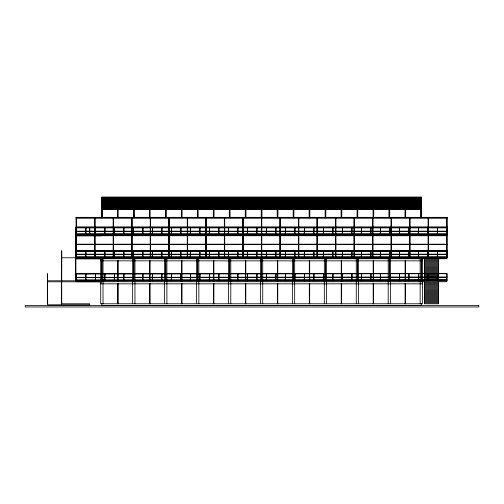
<?xml version="1.0" encoding="UTF-8"?>
<svg xmlns="http://www.w3.org/2000/svg" width="504" height="504" viewBox="0 0 504 504"><rect width="100%" height="100%" fill="white"/><g stroke="black" fill="none" stroke-linecap="round" stroke-linejoin="round"><path stroke-width="0.76" d="M101.865 197.599L421.3 197.599M133.73 217.319L133.73 198.343L133.888 217.319M197.618 217.319L197.618 198.343L197.77 217.319M229.566 217.319L229.566 198.343L229.717 217.319M293.448 217.319L293.448 198.343L293.605 217.319M325.395 217.319L325.395 198.343L325.546 217.319M389.283 217.319L389.283 198.343L389.435 217.319M421.224 198.343L421.376 217.23M101.865 198.633L421.3 198.633M421.3 198.752L101.865 198.752L101.865 197.026L421.3 197.026L421.224 217.23M101.865 199.08L421.3 199.08M101.865 199.521L421.3 199.521M101.865 199.949L421.3 199.949M101.865 200.371L421.3 200.371M101.865 200.781L421.3 200.781M101.865 201.184L421.3 201.184M101.865 201.575L421.3 201.575M101.865 201.959L421.3 201.959M101.865 202.331L421.3 202.331M101.865 202.69L421.3 202.69M101.865 203.043L421.3 203.043M101.865 203.389L421.3 203.389M101.865 203.723L421.3 203.723M101.865 204.051L421.3 204.051M101.865 204.366L421.3 204.366M101.865 204.668L421.3 204.668M101.865 204.964L421.3 204.964M101.865 205.248L421.3 205.248M101.865 205.525L421.3 205.525M101.865 205.796L421.3 205.796M101.865 206.048L421.3 206.048M101.865 206.3L421.3 206.3M101.865 206.539L421.3 206.539M101.865 206.766L421.3 206.766M101.865 206.987L421.3 206.987M101.865 207.194L421.3 207.194M101.865 207.396L421.3 207.396M101.865 207.585L421.3 207.585M101.865 207.768L421.3 207.768M101.865 207.938L421.3 207.938M101.865 208.095L421.3 208.095M101.865 208.253L421.3 208.253M101.865 208.391L421.3 208.391M101.865 208.524L421.3 208.524M101.865 208.65L421.3 208.65M101.865 208.763L421.3 208.763M101.865 208.864L421.3 208.864M101.865 208.933L421.3 208.958M101.865 209.047L421.3 209.021M101.865 209.122L421.3 209.166M101.865 209.28L421.3 209.229M101.865 209.381L421.3 209.349M76.117 217.533L447.048 217.533M76.312 217.69L446.859 217.69M76.117 217.728L76.501 217.728M446.664 217.728L447.048 217.728M76.312 218.175L446.859 218.175M76.117 226.926L76.501 226.926M446.664 226.926L447.048 226.926M76.312 226.958L446.859 226.958M76.117 227.31L447.048 227.31M76.312 227.657L446.859 227.657M76.419 227.758L76.198 234.782M446.966 227.758L446.746 234.782M76.312 227.852L446.859 227.852M76.312 231.172L446.859 231.172M76.312 231.368L446.859 231.368M76.312 233.919L446.859 233.919M76.312 234.114L446.859 234.114M76.117 234.593L76.501 234.593M446.664 234.593L447.048 234.593M76.312 234.625L446.859 234.625M75.562 234.782L446.966 234.782M76.117 234.977L447.048 234.977M76.312 235.74L446.859 235.74M75.669 235.803L101.865 235.803L101.865 234.782M76.117 244.175L447.048 244.175M76.117 244.56L447.048 244.56M76.312 250.658L446.859 250.658M76.419 250.753L76.198 257.783M446.966 250.753L446.746 257.783M76.117 250.885L447.048 250.885M76.312 250.916L446.859 250.916M76.117 251.263L447.048 251.263M76.312 254.173L446.859 254.173M76.312 254.363L446.859 254.363M76.312 256.92L446.859 256.92M76.312 257.109L446.859 257.109M76.117 257.588L76.501 257.588M446.664 257.588L447.048 257.588M76.312 257.62L446.859 257.62M61.507 257.783L75.783 257.783M76.117 257.783L447.048 257.783M75.669 258.804L101.436 258.804M424.494 259.699L438.549 259.699M424.494 260.656L438.549 260.656M100.712 260.851L422.453 260.851M424.494 261.614L438.549 261.614M424.494 262.571L438.549 262.571M424.494 263.535L438.549 263.535M424.494 264.493L438.549 264.493M424.494 265.451L438.549 265.451M424.494 266.408L438.549 266.408M424.494 267.366L438.549 267.366M424.494 268.323L438.549 268.323M424.494 269.281L438.549 269.281M424.494 270.238L438.549 270.238M424.494 271.196L438.549 271.196M424.494 272.16L438.549 272.16M424.494 273.118L438.549 273.118M424.494 274.075L438.549 274.075M424.494 275.033L438.549 275.033M424.494 275.99L438.549 275.99M424.494 276.948L438.549 276.948M424.494 277.906L438.549 277.906M424.494 278.863L438.549 278.863M424.494 279.821L438.549 279.821M75.764 280.111L75.575 227.663L75.669 281.037M47.452 280.785L446.966 280.785L446.966 273.754L446.746 280.785M76.312 281.742L446.859 281.742L446.859 280.785M47.559 281.805L101.865 281.805L101.865 280.785M424.494 282.7L438.549 282.7M424.494 283.658L438.549 283.658M100.712 283.846L422.453 283.846M424.494 284.615L438.549 284.615M424.494 285.573L438.549 285.573M424.494 286.53L438.549 286.53M424.494 287.488L438.549 287.488M424.494 288.446L438.549 288.446M424.494 289.409L438.549 289.409M424.494 290.367L438.549 290.367M424.494 291.325L438.549 291.325M424.494 292.282L438.549 292.282M424.494 293.24L438.549 293.24M424.494 294.197L438.549 294.197M424.494 295.155L438.549 295.155M424.494 296.113L438.549 296.113M424.494 297.07L438.549 297.07M424.494 298.034L438.549 298.034M424.494 298.992L438.549 298.992M424.494 299.949L438.549 299.949M424.494 300.907L438.549 300.907M424.494 301.864L438.549 301.864M424.494 302.822L438.549 302.822M47.672 303.78L47.464 273.659L47.672 281.371M446.859 217.375L446.859 258.741L76.312 258.741L76.312 217.375M446.664 217.344L446.664 257.972M438.549 258.741L438.549 280.785M438.549 281.742L438.549 303.78L424.494 303.78L424.494 281.742M437.466 234.782L437.466 227.758L437.245 234.782M437.466 257.783L437.466 250.753L437.245 257.783M437.466 280.785L437.466 273.754L437.245 280.785M428.52 217.533L428.52 257.783M428.331 217.375L428.331 257.941M428.135 217.533L428.135 257.783M427.965 234.782L427.965 227.758L427.745 234.782M427.965 257.783L427.965 250.753L427.745 257.783M427.965 280.785L427.965 273.754L427.745 280.785M424.494 258.741L424.494 280.785M422.453 258.306L422.453 303.78L100.712 303.78L100.712 258.306M422.257 258.451L422.257 260.467M422.257 281.452L422.257 283.462M421.653 217.747L421.653 198.173L420.947 198.173L420.947 217.747M421.508 198.173L421.508 217.646M421.376 257.998L421.376 280.804M421.224 257.998L421.224 280.804M421.3 303.78L421.3 305.38L101.865 305.38L101.865 303.78M421.092 198.173L421.092 217.646M420.153 258.306L420.153 303.78M418.465 234.782L418.465 227.758L418.238 234.782M418.465 257.783L418.465 250.753L418.238 257.783M418.465 280.785L418.465 273.754L418.238 280.785M409.991 217.533L409.991 257.783M409.802 217.375L409.802 257.941M409.607 217.533L409.607 257.783M408.964 234.782L408.964 227.758L408.738 234.782M408.964 257.783L408.964 250.753L408.738 257.783M408.964 280.785L408.964 273.754L408.738 280.785M405.682 217.747L405.682 198.173L404.977 198.173L404.977 217.747M405.518 260.656L405.518 281.043M405.518 283.393L405.518 303.78M405.329 260.656L405.329 281.043M405.329 283.393L405.329 303.78M405.14 260.656L405.14 281.043M405.14 283.393L405.14 303.78M399.464 234.782L399.464 227.758L399.237 234.782M399.464 257.783L399.464 250.753L399.237 257.783M399.464 280.785L399.464 273.754L399.237 280.785M391.463 217.533L391.463 257.783M391.274 217.375L391.274 257.941M391.085 217.533L391.085 257.783M390.506 258.306L390.506 303.78M389.964 234.782L389.964 227.758L389.737 234.782M389.964 257.783L389.964 250.753L389.737 257.783M389.964 280.785L389.964 273.754L389.737 280.785M389.712 217.747L389.712 198.173L389.006 198.173L389.006 217.747M389.435 257.998L389.435 280.804M389.283 257.998L389.283 280.804M388.206 258.306L388.206 303.78M380.457 234.782L380.457 227.758L380.236 234.782M380.457 257.783L380.457 250.753L380.236 257.783M380.457 280.785L380.457 273.754L380.236 280.785M373.735 217.747L373.735 198.173L373.036 198.173L373.036 217.747M373.577 260.656L373.577 281.043M373.577 283.393L373.577 303.78M373.388 260.656L373.388 281.043M373.388 283.393L373.388 303.78M373.193 260.656L373.193 281.043M373.193 283.393L373.193 303.78M372.941 217.533L372.941 257.783M372.746 217.375L372.746 257.941M372.557 217.533L372.557 257.783M370.957 234.782L370.957 227.758L370.736 234.782M370.957 257.783L370.957 250.753L370.736 257.783M370.957 280.785L370.957 273.754L370.736 280.785M361.456 234.782L361.456 227.758L361.236 234.782M361.456 257.783L361.456 250.753L361.236 257.783M361.456 280.785L361.456 273.754L361.236 280.785M358.565 258.306L358.565 303.78M357.764 217.747L357.764 198.173L357.065 198.173L357.065 217.747M357.494 217.23L357.494 198.343L357.336 217.23M357.494 257.998L357.494 280.804M357.336 257.998L357.336 280.804M356.265 258.306L356.265 303.78M354.413 217.533L354.413 257.783M354.218 217.375L354.218 257.941M354.029 217.533L354.029 257.783M351.956 234.782L351.956 227.758L351.735 234.782M351.956 257.783L351.956 250.753L351.735 257.783M351.956 280.785L351.956 273.754L351.735 280.785M342.455 234.782L342.455 227.758L342.229 234.782M342.455 257.783L342.455 250.753L342.229 257.783M342.455 280.785L342.455 273.754L342.229 280.785M341.794 217.747L341.794 198.173L341.088 198.173L341.088 217.747M341.636 260.656L341.636 281.043M341.636 283.393L341.636 303.78M341.441 260.656L341.441 281.043M341.441 283.393L341.441 303.78M341.252 260.656L341.252 281.043M341.252 283.393L341.252 303.78M335.885 217.533L335.885 257.783M335.696 217.375L335.696 257.941M335.5 217.533L335.5 257.783M332.955 234.782L332.955 227.758L332.728 234.782M332.955 257.783L332.955 250.753L332.728 257.783M332.955 280.785L332.955 273.754L332.728 280.785M326.624 258.306L326.624 303.78M325.823 217.747L325.823 198.173L325.118 198.173L325.118 217.747M325.546 257.998L325.546 280.804M325.395 257.998L325.395 280.804M324.318 258.306L324.318 303.78M323.455 234.782L323.455 227.758L323.228 234.782M323.455 257.783L323.455 250.753L323.228 257.783M323.455 280.785L323.455 273.754L323.228 280.785M317.356 217.533L317.356 257.783M317.167 217.375L317.167 257.941M316.972 217.533L316.972 257.783M313.954 234.782L313.954 227.758L313.727 234.782M313.954 257.783L313.954 250.753L313.727 257.783M313.954 280.785L313.954 273.754L313.727 280.785M309.853 217.747L309.853 198.173L309.147 198.173L309.147 217.747M309.689 260.656L309.689 281.043M309.689 283.393L309.689 303.78M309.5 260.656L309.5 281.043M309.5 283.393L309.5 303.78M309.305 260.656L309.305 281.043M309.305 283.393L309.305 303.78M304.447 234.782L304.447 227.758L304.227 234.782M304.447 257.783L304.447 250.753L304.227 257.783M304.447 280.785L304.447 273.754L304.227 280.785M298.828 217.533L298.828 257.783M298.639 217.375L298.639 257.941M298.444 217.533L298.444 257.783M294.947 234.782L294.947 227.758L294.727 234.782M294.947 257.783L294.947 250.753L294.727 257.783M294.947 280.785L294.947 273.754L294.727 280.785M294.676 258.306L294.676 303.78M293.876 217.747L293.876 198.173L293.177 198.173L293.177 217.747M293.605 257.998L293.605 280.804M293.448 257.998L293.448 280.804M292.377 258.306L292.377 303.78M285.447 234.782L285.447 227.758L285.226 234.782M285.447 257.783L285.447 250.753L285.226 257.783M285.447 280.785L285.447 273.754L285.226 280.785M280.3 217.533L280.3 257.783M280.111 217.375L280.111 257.941M279.922 217.533L279.922 257.783M277.906 217.747L277.906 198.173L277.206 198.173L277.206 217.747M277.748 260.656L277.748 281.043M277.748 283.393L277.748 303.78M277.553 260.656L277.553 281.043M277.553 283.393L277.553 303.78M277.364 260.656L277.364 281.043M277.364 283.393L277.364 303.78M275.946 234.782L275.946 227.758L275.726 234.782M275.946 257.783L275.946 250.753L275.726 257.783M275.946 280.785L275.946 273.754L275.726 280.785M266.446 234.782L266.446 227.758L266.219 234.782M266.446 257.783L266.446 250.753L266.219 257.783M266.446 280.785L266.446 273.754L266.219 280.785M262.735 258.306L262.735 303.78M261.935 217.747L261.935 198.173L261.229 198.173L261.229 217.747M261.778 217.533L261.778 257.783M261.658 217.23L261.658 198.343L261.507 217.23M261.658 257.998L261.658 280.804M261.582 217.375L261.582 257.941M261.507 257.998L261.507 280.804M261.393 217.533L261.393 257.783M260.436 258.306L260.436 303.78M256.946 234.782L256.946 227.758L256.719 234.782M256.946 257.783L256.946 250.753L256.719 257.783M256.946 280.785L256.946 273.754L256.719 280.785M247.445 234.782L247.445 227.758L247.218 234.782M247.445 257.783L247.445 250.753L247.218 257.783M247.445 280.785L247.445 273.754L247.218 280.785M245.965 217.747L245.965 198.173L245.259 198.173L245.259 217.747M245.801 260.656L245.801 281.043M245.801 283.393L245.801 303.78M245.612 260.656L245.612 281.043M245.612 283.393L245.612 303.78M245.417 260.656L245.417 281.043M245.417 283.393L245.417 303.78M243.249 217.533L243.249 257.783M243.054 217.375L243.054 257.941M242.865 217.533L242.865 257.783M237.945 234.782L237.945 227.758L237.718 234.782M237.945 257.783L237.945 250.753L237.718 257.783M237.945 280.785L237.945 273.754L237.718 280.785M230.788 258.306L230.788 303.78M229.988 217.747L229.988 198.173L229.288 198.173L229.288 217.747M229.717 257.998L229.717 280.804M229.566 257.998L229.566 280.804M228.488 258.306L228.488 303.78M228.438 234.782L228.438 227.758L228.218 234.782M228.438 257.783L228.438 250.753L228.218 257.783M228.438 280.785L228.438 273.754L228.218 280.785M224.721 217.533L224.721 257.783M224.526 217.375L224.526 257.941M224.337 217.533L224.337 257.783M218.938 234.782L218.938 227.758L218.717 234.782M218.938 257.783L218.938 250.753L218.717 257.783M218.938 280.785L218.938 273.754L218.717 280.785M214.017 217.747L214.017 198.173L213.318 198.173L213.318 217.747M213.86 260.656L213.86 281.043M213.86 283.393L213.86 303.78M213.664 260.656L213.664 281.043M213.664 283.393L213.664 303.78M213.476 260.656L213.476 281.043M213.476 283.393L213.476 303.78M209.437 234.782L209.437 227.758L209.217 234.782M209.437 257.783L209.437 250.753L209.217 257.783M209.437 280.785L209.437 273.754L209.217 280.785M206.193 217.533L206.193 257.783M206.004 217.375L206.004 257.941M205.808 217.533L205.808 257.783M199.937 234.782L199.937 227.758L199.716 234.782M199.937 257.783L199.937 250.753L199.716 257.783M199.937 280.785L199.937 273.754L199.716 280.785M198.847 258.306L198.847 303.78M198.047 217.747L198.047 198.173L197.347 198.173L197.347 217.747M197.77 257.998L197.77 280.804M197.618 257.998L197.618 280.804M196.547 258.306L196.547 303.78M190.436 234.782L190.436 227.758L190.21 234.782M190.436 257.783L190.436 250.753L190.21 257.783M190.436 280.785L190.436 273.754L190.21 280.785M187.664 217.533L187.664 257.783M187.475 217.375L187.475 257.941M187.28 217.533L187.28 257.783M182.076 217.747L182.076 198.173L181.371 198.173L181.371 217.747M181.912 260.656L181.912 281.043M181.912 283.393L181.912 303.78M181.724 260.656L181.724 281.043M181.724 283.393L181.724 303.78M181.534 260.656L181.534 281.043M181.534 283.393L181.534 303.78M180.936 234.782L180.936 227.758L180.709 234.782M180.936 257.783L180.936 250.753L180.709 257.783M180.936 280.785L180.936 273.754L180.709 280.785M171.436 234.782L171.436 227.758L171.209 234.782M171.436 257.783L171.436 250.753L171.209 257.783M171.436 280.785L171.436 273.754L171.209 280.785M169.136 217.533L169.136 257.783M168.947 217.375L168.947 257.941M168.752 217.533L168.752 257.783M166.9 258.306L166.9 303.78M166.106 217.747L166.106 198.173L165.4 198.173L165.4 217.747M165.829 217.23L165.829 198.343L165.677 217.23M165.829 257.998L165.829 280.804M165.677 257.998L165.677 280.804M164.6 258.306L164.6 303.78M161.935 234.782L161.935 227.758L161.708 234.782M161.935 257.783L161.935 250.753L161.708 257.783M161.935 280.785L161.935 273.754L161.708 280.785M152.428 234.782L152.428 227.758L152.208 234.782M152.428 257.783L152.428 250.753L152.208 257.783M152.428 280.785L152.428 273.754L152.208 280.785M150.608 217.533L150.608 257.783M150.419 217.375L150.419 257.941M150.23 217.533L150.23 257.783M150.129 217.747L150.129 198.173L149.43 198.173L149.43 217.747M149.972 260.656L149.972 281.043M149.972 283.393L149.972 303.78M149.782 260.656L149.782 281.043M149.782 283.393L149.782 303.78M149.587 260.656L149.587 281.043M149.587 283.393L149.587 303.78M142.928 234.782L142.928 227.758L142.708 234.782M142.928 257.783L142.928 250.753L142.708 257.783M142.928 280.785L142.928 273.754L142.708 280.785M134.959 258.306L134.959 303.78M134.159 217.747L134.159 198.173L133.459 198.173L133.459 217.747M133.888 257.998L133.888 280.804M133.73 257.998L133.73 280.804M133.428 234.782L133.428 227.758L133.207 234.782M133.428 257.783L133.428 250.753L133.207 257.783M133.428 280.785L133.428 273.754L133.207 280.785M132.659 258.306L132.659 303.78M132.086 217.533L132.086 257.783M131.891 217.375L131.891 257.941M131.702 217.533L131.702 257.783M123.927 234.782L123.927 227.758L123.707 234.782M123.927 257.783L123.927 250.753L123.707 257.783M123.927 280.785L123.927 273.754L123.707 280.785M118.188 217.747L118.188 198.173L117.482 198.173L117.482 217.747M118.031 260.656L118.031 281.043M118.031 283.393L118.031 303.78M117.835 260.656L117.835 281.043M117.835 283.393L117.835 303.78M117.646 260.656L117.646 281.043M117.646 283.393L117.646 303.78M114.427 234.782L114.427 227.758L114.2 234.782M114.427 257.783L114.427 250.753L114.2 257.783M114.427 280.785L114.427 273.754L114.2 280.785M113.558 217.533L113.558 257.783M113.362 217.375L113.362 257.941M113.173 217.533L113.173 257.783M104.927 234.782L104.927 227.758L104.7 234.782M104.927 257.783L104.927 250.753L104.7 257.783M104.927 280.785L104.927 273.754L104.7 280.785M103.018 258.306L103.018 303.78M102.218 217.747L102.218 198.173L101.512 198.173L101.512 217.747M102.073 198.173L102.073 217.848M101.94 217.23L101.94 198.343L101.789 217.23M101.94 257.998L101.94 280.804M101.789 257.998L101.789 280.804M101.657 198.173L101.657 217.646M100.907 258.451L100.907 260.467M100.907 281.452L100.907 283.462M95.426 234.782L95.426 227.758L95.199 234.782M95.426 257.783L95.426 250.753L95.199 257.783M95.426 280.785L95.426 273.754L95.199 280.785M95.029 217.533L95.029 257.783M94.84 217.375L94.84 257.941M94.645 217.533L94.645 257.783M89.819 227.663L89.838 234.782M89.63 227.663L89.618 234.782M85.926 234.782L85.926 227.758L85.699 234.782M85.926 257.783L85.926 250.753L85.699 257.783M85.926 280.785L85.926 273.754L85.699 280.785M76.501 217.344L76.501 257.972M76.419 280.785L76.419 273.754L76.198 280.785M75.783 280.785L75.783 227.758L75.562 280.785M61.727 303.78L61.709 250.658L61.507 303.78L89.725 303.78L89.725 304.807L47.559 304.807L47.559 280.785M61.614 257.783L61.614 281.037M61.614 281.547L61.614 304.807M447.048 217.344L76.117 217.344L76.117 257.972L447.048 257.972L447.048 217.344M446.859 273.659L76.312 273.848L446.859 273.659M446.859 277.175L76.312 277.364L446.859 277.175M446.859 279.922L76.312 280.111L446.859 279.922M478.8 305.569L25.2 305.569L25.2 306.974L478.8 306.974L478.8 305.569"/></g></svg>
